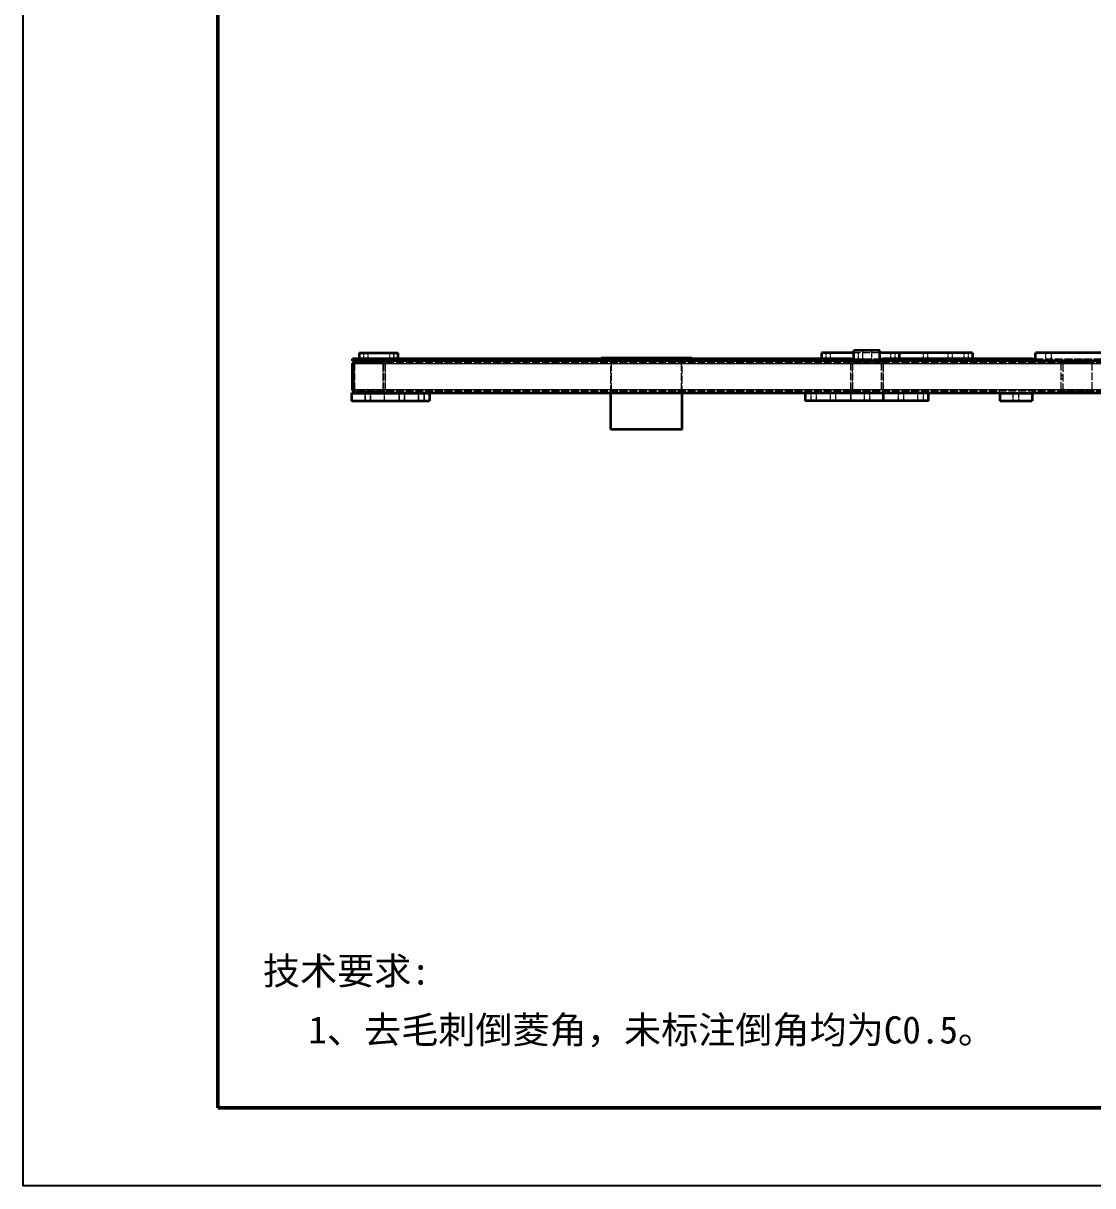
# Model space of a CAD drawing. Header units: millimetres. Extents: x -73083 to 81340, y -6859 to 6812.
# Drawn here: x -17448 to -15798, y -6850 to -5057 of the extents above; entities that cross this region are included whole.
import ezdxf

# ---------------------------------------------------------------- set-up
doc = ezdxf.new("R2010")
doc.units = ezdxf.units.MM
doc.linetypes.add('AM_ISO02W050', pattern=[7.5, 6, -1.5])
doc.linetypes.add('DASHED', pattern=[15, 12, -3])
doc.layers.add('A3', color=7, linetype='Continuous', plot=False)
for name, color, linetype, lineweight in [('AM_HID', 1, 'AM_ISO02W050', 25), ('AM_VIS', 7, 'Continuous', 50), ('SOLID LINE', 7, 'Continuous', 30)]:
    doc.layers.add(name, color=color, linetype=linetype, lineweight=lineweight)
doc.styles.get("Standard").update_dxf_attribs({"font": 'romans.shx', "bigfont": 'bigfont.shx'})

msp = doc.modelspace()

# ---------------------------------------------------------------- linework, layer by layer
at = {"layer": 'A3', "linetype": 'Continuous'}
msp.add_lwpolyline([(-17447.7303, -1810.23226), (-10319.7303, -1810.23226), (-10319.7303, -6850.23226), (-17447.7303, -6850.23226)], close=True, dxfattribs=at)
at = {"layer": 'AM_HID', "linetype": 'DASHED', "lineweight": 13, "ltscale": 0.075272}
for p, q in [((-16929.49918, -5574.82596), (-16929.49918, -5577.83682)), ((-16869.49918, -5574.82632), (-16869.49918, -5577.83719))]:
    msp.add_line(p, q, dxfattribs=at)
at = {"layer": 'AM_HID', "linetype": 'DASHED', "lineweight": 13, "ltscale": 0.3}
for p, q in [((-16922.83585, -5565.82632), (-16922.83585, -5577.82632)), ((-16922.83512, -5565.82632), (-16922.83512, -5577.82632)), ((-16922.83048, -5565.83133), (-16922.83048, -5577.83133)), ((-16922.82975, -5565.83133), (-16922.82975, -5577.83133)), ((-16922.8234, -5565.83694), (-16922.8234, -5577.83694)), ((-16922.82267, -5565.83694), (-16922.82291, -5577.83694)), ((-16916.18888, -5565.82644), (-16916.18888, -5577.82644)), ((-16916.18815, -5565.82644), (-16916.18815, -5577.82644)), ((-16916.18351, -5565.83133), (-16916.18351, -5577.83133)), ((-16916.18278, -5565.83133), (-16916.18278, -5577.83133)), ((-16916.17643, -5565.83694), (-16916.17643, -5577.83694)), ((-16916.1757, -5565.83694), (-16916.1757, -5577.83694)), ((-16882.83585, -5565.82657), (-16882.83585, -5577.82657)), ((-16882.83512, -5565.82657), (-16882.83512, -5577.82657)), ((-16882.83048, -5565.83157), (-16882.83048, -5577.83157)), ((-16882.82975, -5565.83157), (-16882.82975, -5577.83157)), ((-16882.8234, -5565.83719), (-16882.8234, -5577.83719)), ((-16882.82267, -5565.83719), (-16882.82291, -5577.83719)), ((-16876.18888, -5565.82669), (-16876.18888, -5577.82669)), ((-16876.18815, -5565.82669), (-16876.18815, -5577.82669)), ((-16876.18351, -5565.83157), (-16876.18351, -5577.83157)), ((-16876.18278, -5565.83157), (-16876.18278, -5577.83157)), ((-16876.17643, -5565.83719), (-16876.17643, -5577.83719)), ((-16876.1757, -5565.83719), (-16876.1757, -5577.83719)), ((-16209.33683, -5565.83059), (-16209.33695, -5577.83059)), ((-16209.33658, -5565.83059), (-16209.33658, -5577.83059)), ((-16202.68986, -5565.83059), (-16202.68986, -5577.83059)), ((-16202.68949, -5565.83059), (-16202.68961, -5577.83059)), ((-16165.99503, -5565.83084), (-16165.99503, -5577.83084)), ((-16159.31864, -5565.83084), (-16159.31876, -5577.83084)), ((-16159.31852, -5565.83084), (-16159.31864, -5577.83084)), ((-16152.67167, -5565.83096), (-16152.67167, -5577.83096)), ((-16152.67154, -5565.83096), (-16152.67167, -5577.83096)), ((-16109.33683, -5565.8312), (-16109.33695, -5577.8312)), ((-16109.33658, -5565.8312), (-16109.33658, -5577.8312)), ((-16102.68986, -5565.8312), (-16102.68986, -5577.8312)), ((-16102.68949, -5565.8312), (-16102.68961, -5577.8312)), ((-16059.31864, -5565.83145), (-16059.31876, -5577.83145)), ((-16059.31852, -5565.83145), (-16059.31864, -5577.83145)), ((-16052.67167, -5565.83145), (-16052.67167, -5577.83145)), ((-16052.67154, -5565.83145), (-16052.67167, -5577.83145)), ((-16021.31864, -5565.83169), (-16021.31876, -5577.83169)), ((-16021.31852, -5565.83169), (-16021.31864, -5577.83169)), ((-16014.67167, -5565.83169), (-16014.67167, -5577.83169)), ((-16014.67154, -5565.83169), (-16014.67167, -5577.83169)), ((-15996.31864, -5565.83182), (-15996.31876, -5577.83182)), ((-15996.31852, -5565.83182), (-15996.31864, -5577.83182)), ((-15989.67154, -5565.83182), (-15989.67167, -5577.83182)), ((-15989.67167, -5565.83182), (-15989.67167, -5577.83182)), ((-15870.19571, -5565.81167), (-15870.19584, -5577.81167)), ((-15861.81974, -5565.81167), (-15861.81974, -5577.81167)), ((-16920.22819, -5627.82901), (-16920.22819, -5639.82901)), ((-16920.22794, -5627.82901), (-16920.22794, -5639.82901)), ((-16920.22745, -5627.82608), (-16920.2277, -5639.82608)), ((-16920.2277, -5639.82901), (-16920.2277, -5627.82901)), ((-16920.22721, -5627.82608), (-16920.22745, -5639.82608)), ((-16920.22745, -5639.82901), (-16920.22745, -5627.82901)), ((-16911.85221, -5627.82913), (-16911.85221, -5639.82913)), ((-16911.85196, -5627.82913), (-16911.85196, -5639.82913)), ((-16911.85148, -5627.82608), (-16911.85172, -5639.82608)), ((-16911.85172, -5639.82901), (-16911.85172, -5627.82901)), ((-16911.85123, -5627.82608), (-16911.85148, -5639.82608)), ((-16911.85148, -5639.82901), (-16911.85148, -5627.82901)), ((-16891.03898, -5627.82925), (-16891.03898, -5639.82925)), ((-16867.72843, -5627.82644), (-16867.72843, -5639.82644)), ((-16867.72672, -5639.82937), (-16867.72672, -5627.82937)), ((-16859.35245, -5627.82657), (-16859.35245, -5639.82657)), ((-16859.35074, -5639.8295), (-16859.35074, -5627.8295)), ((-16837.72843, -5627.82669), (-16837.72843, -5639.82669)), ((-16837.72672, -5639.82974), (-16837.72672, -5627.82974)), ((-16829.35245, -5627.82681), (-16829.35245, -5639.82681)), ((-16829.35074, -5639.82974), (-16829.35074, -5627.82974)), ((-16232.7222, -5627.83474), (-16232.72233, -5639.83474)), ((-16224.34623, -5627.83474), (-16224.34635, -5639.83474)), ((-16202.7222, -5627.83499), (-16202.72233, -5639.83499)), ((-16194.34623, -5627.83499), (-16194.34635, -5639.83499)), ((-16171.03422, -5627.83523), (-16171.03434, -5639.83523)), ((-16171.00199, -5639.83059), (-16171.00187, -5627.83059)), ((-16150.22233, -5627.83536), (-16150.22233, -5639.83536)), ((-16150.22233, -5627.83536), (-16150.22233, -5639.83536)), ((-16141.84623, -5627.83548), (-16141.84635, -5639.83548)), ((-16141.84623, -5627.83548), (-16141.84635, -5639.83548)), ((-16097.68998, -5627.83096), (-16097.68998, -5639.83096)), ((-16089.314, -5627.83096), (-16089.314, -5639.83096)), ((-16067.68998, -5627.8312), (-16067.68998, -5639.8312)), ((-16059.314, -5627.8312), (-16059.314, -5639.8312)), ((-15920.17045, -5639.81094), (-15920.17032, -5627.81094)), ((-15911.79447, -5639.81094), (-15911.79435, -5627.81094))]:
    msp.add_line(p, q, dxfattribs=at)
at = {"layer": 'AM_HID', "linetype": 'DASHED', "lineweight": 13, "ltscale": 0.075}
for p, q in [((-16864.50773, -5574.82632), (-16864.50773, -5577.82632)), ((-16540.00968, -5574.82828), (-16540.00968, -5577.82828)), ((-16430.01066, -5574.82889), (-16430.01066, -5577.82889)), ((-16226.01298, -5574.83011), (-16226.01298, -5577.83011)), ((-16171.02054, -5574.83047), (-16171.02054, -5577.83047)), ((-16121.02054, -5574.83072), (-16121.02054, -5577.83072)), ((-16091.01298, -5574.83096), (-16091.01298, -5577.83096)), ((-16071.01456, -5574.83108), (-16071.01456, -5577.83108)), ((-15976.01529, -5574.83157), (-15976.01529, -5577.83157)), ((-15961.01456, -5574.83169), (-15961.01456, -5577.83169)), ((-15819.51114, -5574.83255), (-15819.51114, -5577.83255)), ((-15819.51005, -5574.83255), (-15819.51005, -5577.83255)), ((-15819.50895, -5574.83255), (-15819.50895, -5577.83255)), ((-15812.51114, -5574.83255), (-15812.51114, -5577.83255)), ((-15812.51005, -5574.83255), (-15812.51005, -5577.83255)), ((-15812.50895, -5574.83255), (-15812.50895, -5577.83255)), ((-15818.46964, -5577.83255), (-15818.46964, -5580.83255)), ((-15818.46854, -5577.83255), (-15818.46854, -5580.83255)), ((-15818.46744, -5577.83255), (-15818.46744, -5580.83255)), ((-15813.55265, -5577.83255), (-15813.55265, -5580.83255)), ((-15813.55155, -5577.83255), (-15813.55155, -5580.83255)), ((-15813.55045, -5577.83255), (-15813.55045, -5580.83255)), ((-15846.012, -5600.38943), (-15843.012, -5600.38943)), ((-15846.012, -5605.30642), (-15843.012, -5605.30642)), ((-15846.0109, -5600.38943), (-15843.0109, -5600.38943)), ((-15846.0109, -5605.30642), (-15843.0109, -5605.30642)), ((-15846.0098, -5600.38943), (-15843.0098, -5600.38943)), ((-15846.0098, -5605.30642), (-15843.0098, -5605.30642))]:
    msp.add_line(p, q, dxfattribs=at)
at = {"layer": 'AM_HID', "linetype": 'DASHED', "lineweight": 13}
for p, q in [((-16541.01407, -5627.8295), (-16541.01383, -5574.8284)), ((-16540.01432, -5683.8284), (-16540.01383, -5573.8284)), ((-16432.01432, -5683.82901), (-16432.01383, -5573.82901)), ((-16431.01407, -5627.83047), (-16431.01383, -5574.82901)), ((-16126.00919, -5565.83108), (-16166.02054, -5565.83084)), ((-16166.00797, -5574.83047), (-16126.00797, -5574.83072)), ((-15886.00773, -5574.83206), (-15756.00773, -5574.83291)), ((-16171.01017, -5582.8323), (-16939.51017, -5582.82583)), ((-16936.51041, -5624.82596), (-16936.51017, -5580.82596)), ((-16936.49918, -5580.8262), (-16936.49943, -5624.8262)), ((-16936.49943, -5624.82632), (-16936.49918, -5580.82632)), ((-16936.49918, -5580.8262), (-16892.49967, -5580.82644)), ((-12945.50773, -5580.84976), (-16936.49918, -5580.82632)), ((-16929.49918, -5577.83682), (-16869.49918, -5577.83719)), ((-16892.51017, -5624.82632), (-16892.50968, -5580.82632)), ((-16892.49967, -5580.82644), (-16892.49991, -5624.82644)), ((-16892.49991, -5624.82657), (-16892.49967, -5580.82657)), ((-16889.51017, -5622.82632), (-16889.50968, -5582.82632)), ((-16171.0098, -5582.8323), (-16889.50968, -5582.82632)), ((-16171.00724, -5582.83267), (-16889.50724, -5582.82669)), ((-16171.00699, -5582.83267), (-16889.50699, -5582.82669)), ((-16171.00394, -5582.8323), (-16889.50382, -5582.82632)), ((-16171.00358, -5582.8323), (-16889.50358, -5582.82632)), ((-16171.00199, -5582.83182), (-16889.50187, -5582.82583)), ((-16889.50187, -5622.82583), (-16889.50162, -5582.82583)), ((-16171.00162, -5582.83182), (-16889.50162, -5582.82583)), ((-16889.49967, -5582.82644), (-16889.49991, -5622.82644)), ((-16889.49991, -5622.82669), (-16889.49967, -5582.82669)), ((-12992.50821, -5582.84952), (-16889.49967, -5582.82669)), ((-16171.01578, -5622.83059), (-16171.01554, -5582.83059)), ((-13711.01529, -5582.845), (-16171.01554, -5582.83059)), ((-16171.00834, -5622.83047), (-16171.00809, -5582.83047)), ((-16171.00199, -5622.83182), (-16171.00162, -5582.83182)), ((-16168.01554, -5580.83059), (-16168.01578, -5624.83059)), ((-16168.00834, -5624.83047), (-16168.00809, -5580.83047)), ((-16124.00809, -5580.83072), (-16168.00809, -5580.83047)), ((-16124.01529, -5580.83084), (-16124.01566, -5624.83084)), ((-16124.00809, -5580.83072), (-16124.00834, -5624.83072)), ((-16121.01542, -5582.83084), (-16121.01554, -5622.83084)), ((-13761.01517, -5582.84463), (-16121.01542, -5582.83084)), ((-15846.01151, -5582.83218), (-16121.01151, -5582.83047)), ((-15846.01114, -5582.83218), (-16121.01114, -5582.83047)), ((-16121.00809, -5582.83072), (-16121.00834, -5622.83072)), ((-15846.00431, -5582.83206), (-16121.00431, -5582.83047)), ((-16121.00419, -5622.83047), (-16121.00394, -5582.83047)), ((-15846.00394, -5582.83206), (-16121.00394, -5582.83047)), ((-15846.00834, -5622.83243), (-15846.00809, -5582.83243)), ((-15846.00419, -5622.83206), (-15846.00394, -5582.83206)), ((-15843.00834, -5624.83243), (-15843.00809, -5580.83243)), ((-15799.00809, -5580.83267), (-15843.00809, -5580.83243)), ((-15799.00809, -5580.83267), (-15799.00834, -5624.83267)), ((-16171.01041, -5622.8323), (-16939.51041, -5622.82583)), ((-16936.49943, -5624.8262), (-16892.49991, -5624.82644)), ((-12945.50797, -5624.84976), (-16936.49943, -5624.82632)), ((-16934.49943, -5627.8262), (-16894.49991, -5627.82644)), ((-16171.01005, -5622.8323), (-16889.51017, -5622.82632)), ((-16171.0076, -5622.83267), (-16889.50773, -5622.82669)), ((-16171.00724, -5622.83267), (-16889.50724, -5622.82669)), ((-16171.00431, -5622.8323), (-16889.50431, -5622.82632)), ((-16171.00394, -5622.8323), (-16889.50382, -5622.82632)), ((-16171.00236, -5622.83182), (-16889.50236, -5622.82583)), ((-16171.00199, -5622.83182), (-16889.50187, -5622.82583)), ((-12992.50846, -5622.84952), (-16889.49991, -5622.82669)), ((-13711.01554, -5622.845), (-16171.01578, -5622.83059)), ((-16168.00834, -5624.83047), (-16124.00834, -5624.83072)), ((-16166.00834, -5627.83047), (-16126.00834, -5627.83072)), ((-13761.01542, -5622.84463), (-16121.01554, -5622.83084)), ((-15846.01175, -5622.83218), (-16121.01175, -5622.83047)), ((-15846.01139, -5622.83218), (-16121.01139, -5622.83047)), ((-15846.00455, -5622.83206), (-16121.00455, -5622.83047)), ((-15846.00419, -5622.83206), (-16121.00419, -5622.83047)), ((-15890.98221, -5627.83255), (-15940.98221, -5627.83218)), ((-15843.00834, -5624.83243), (-15799.00834, -5624.83267)), ((-15841.00834, -5627.83243), (-15801.00834, -5627.83267))]:
    msp.add_line(p, q, dxfattribs=at)
at = {"layer": 'AM_HID', "linetype": 'DASHED', "lineweight": 13, "ltscale": 0.074976}
msp.add_line((-16216.01298, -5574.83157), (-16216.0131, -5577.83059), dxfattribs=at)
at = {"layer": 'AM_HID', "linetype": 'DASHED', "lineweight": 13, "ltscale": 0.074493}
msp.add_line((-16166.02054, -5577.81155), (-16166.02054, -5574.83182), dxfattribs=at)
at = {"layer": 'AM_HID', "linetype": 'DASHED', "lineweight": 13, "ltscale": 0.4}
for p, q in [((-16152.93815, -5561.81167), (-16152.93815, -5577.81167)), ((-16152.92545, -5561.81167), (-16152.92557, -5577.81167)), ((-16139.10306, -5561.81167), (-16139.10319, -5577.81167)), ((-16139.09049, -5561.8118), (-16139.09049, -5577.8118)), ((-16126.02054, -5577.8118), (-16126.02042, -5561.8118))]:
    msp.add_line(p, q, dxfattribs=at)
at = {"layer": 'AM_HID', "linetype": 'DASHED', "lineweight": 13, "ltscale": 0.074973}
msp.add_line((-16096.01298, -5574.8323), (-16096.0131, -5577.8312), dxfattribs=at)
at = {"layer": 'AM_HID', "linetype": 'DASHED', "lineweight": 13, "ltscale": 0.074963}
msp.add_line((-15982.99503, -5574.8334), (-15982.99503, -5577.83194), dxfattribs=at)
at = {"layer": 'AM_HID', "linetype": 'DASHED', "lineweight": 13, "ltscale": 0.000335693}
for p, q in [((-16939.51261, -5582.8262), (-16939.49918, -5582.8262)), ((-16936.51261, -5580.8262), (-16936.49918, -5580.8262))]:
    msp.add_line(p, q, dxfattribs=at)
at = {"layer": 'AM_HID', "linetype": 'DASHED', "lineweight": 13, "ltscale": 0.125}
for p, q in [((-16889.50162, -5582.82583), (-16889.50162, -5577.82583)), ((-16171.00162, -5582.83182), (-16171.00162, -5577.83182)), ((-16121.00406, -5582.83047), (-16121.00394, -5577.83047)), ((-15846.00406, -5582.83206), (-15846.00394, -5577.83206)), ((-16889.50211, -5627.82583), (-16889.50211, -5622.82583)), ((-16171.00199, -5627.83182), (-16171.00199, -5622.83182)), ((-16121.00431, -5627.83047), (-16121.00431, -5622.83047)), ((-15846.00431, -5627.83206), (-15846.00431, -5622.83206))]:
    msp.add_line(p, q, dxfattribs=at)
at = {"layer": 'AM_HID', "linetype": 'DASHED', "lineweight": 13, "ltscale": 0.000280762}
msp.add_line((-16166.00931, -5577.81155), (-16166.02054, -5577.81155), dxfattribs=at)
at = {"layer": 'AM_HID', "linetype": 'DASHED', "lineweight": 13}
for centre, radius, start, end in [((-16894.50968, -5582.82632), 5.00002, 359.99977153, 89.99973613), ((-16894.49967, -5582.82657), 4.99998, 359.99941218, 89.99937413), ((-16894.50626, -5582.82644), 5, 359.99981182, 89.92336778), ((-16166.01554, -5582.83059), 5.00001, 89.99959952, 179.99954056), ((-16166.00809, -5582.83047), 5, 90.73055954, 179.9996635), ((-16126.00809, -5582.83072), 5, 359.99966346, 89.26876928), ((-16126.01542, -5582.83084), 5.00001, 359.99976675, 88.31240619), ((-15841.00809, -5582.83243), 5, 90.74197278, 179.9996635), ((-15801.00809, -5582.83267), 5, 359.99966346, 89.25734921), ((-16894.51017, -5622.8262), 5.00002, 269.99932814, 359.99926055), ((-16894.49991, -5622.82669), 4.99998, 269.99993602, 359.99993035), ((-16894.50651, -5622.82644), 5, 270.07595603, 359.99981182), ((-16166.01578, -5622.83059), 5.00001, 179.99977278, 269.99974478), ((-16166.00834, -5622.83047), 5, 179.9996635, 269.99966282), ((-16126.01566, -5622.83084), 5.00001, 269.99960134, 359.99954271), ((-16126.00834, -5622.83072), 5, 269.99966282, 359.99966346), ((-15841.00834, -5622.83243), 5, 179.9996635, 269.99966282), ((-15801.00834, -5622.83267), 5, 269.99966282, 359.99966346)]:
    msp.add_arc(centre, radius, start, end, dxfattribs=at)
at = {"layer": 'AM_VIS', "linetype": 'Continuous'}
for p, q in [((-17147.7303, -1930.23226), (-17147.7303, -6730.23226)), ((-17147.7303, -6730.23226), (-10439.7303, -6730.23226))]:
    msp.add_line(p, q, dxfattribs=at)
at = {"layer": 'AM_VIS', "lineweight": 35}
for p, q in [((-16171.00797, -5574.83047), (-16939.50773, -5574.82596)), ((-16929.49918, -5565.83682), (-16869.49918, -5565.83719)), ((-16416.01359, -5573.82913), (-16556.01359, -5573.82828)), ((-16416.01359, -5574.82913), (-16556.01359, -5574.82828)), ((-16166.02054, -5565.83084), (-16216.01298, -5565.83059)), ((-16126.00785, -5561.8118), (-16166.00785, -5561.81155)), ((-16096.01298, -5565.8312), (-16126.00919, -5565.83108)), ((-15891.00773, -5574.83206), (-16121.00797, -5574.83072)), ((-15982.99503, -5565.83194), (-16096.01346, -5565.8312)), ((-15756.0076, -5565.81228), (-15886.0076, -5565.81155)), ((-16939.51017, -5582.82583), (-16939.51041, -5622.82583)), ((-16171.00797, -5577.83047), (-16939.50773, -5577.82596)), ((-16939.49943, -5622.8262), (-16939.49918, -5582.8262)), ((-16939.49918, -5582.82632), (-16939.49943, -5622.82632)), ((-16894.49943, -5577.82644), (-16934.49918, -5577.8262)), ((-12947.50773, -5577.84976), (-16934.49918, -5577.82632)), ((-16171.00809, -5577.83047), (-16121.00809, -5577.83072)), ((-16126.00809, -5577.83072), (-16166.00809, -5577.83047)), ((-16126.00797, -5577.8118), (-16166.00797, -5577.81155)), ((-15891.00773, -5577.83206), (-16121.00797, -5577.83072)), ((-15891.00785, -5577.83206), (-15751.00785, -5577.83291)), ((-15756.00773, -5577.81228), (-15886.00773, -5577.81155)), ((-15801.00809, -5577.83267), (-15841.00809, -5577.83243)), ((-16941.03849, -5627.82876), (-16821.03849, -5627.82986)), ((-15940.98221, -5627.83218), (-16934.49943, -5627.82632)), ((-16541.01432, -5683.8284), (-16541.01407, -5627.8295)), ((-16431.01432, -5683.82901), (-16431.01407, -5627.83047)), ((-15940.98221, -5627.81106), (-15890.98221, -5627.81119)), ((-13990.99845, -5627.84366), (-15890.98221, -5627.83255)), ((-16941.03873, -5639.82876), (-16821.03873, -5639.82986)), ((-16121.03434, -5639.8356), (-16241.03434, -5639.83462)), ((-16051.00199, -5639.8312), (-16121.0347, -5639.83084)), ((-15940.98221, -5639.81106), (-15890.98221, -5639.81119)), ((-16431.01432, -5683.82901), (-16541.01432, -5683.8284))]:
    msp.add_line(p, q, dxfattribs=at)
at = {"layer": 'AM_VIS', "lineweight": 35, "ltscale": 0.075}
for p, q in [((-16939.50773, -5577.82596), (-16939.50773, -5574.82596)), ((-16171.00797, -5574.83047), (-16171.00797, -5577.83047)), ((-16121.00797, -5574.83072), (-16121.00797, -5577.83072)), ((-15891.00773, -5574.83206), (-15891.00773, -5577.83206))]:
    msp.add_line(p, q, dxfattribs=at)
at = {"layer": 'AM_VIS', "lineweight": 35, "ltscale": 0.224728}
for p, q in [((-16929.49918, -5565.83682), (-16929.49918, -5574.82596)), ((-16869.49918, -5565.83719), (-16869.49918, -5574.82632))]:
    msp.add_line(p, q, dxfattribs=at)
at = {"layer": 'AM_VIS', "lineweight": 35, "ltscale": 0.025}
for p, q in [((-16556.01359, -5573.82828), (-16556.01359, -5574.82828)), ((-16416.01359, -5573.82913), (-16416.01359, -5574.82913))]:
    msp.add_line(p, q, dxfattribs=at)
at = {"layer": 'AM_VIS', "lineweight": 35, "ltscale": 0.225024}
msp.add_line((-16216.01298, -5565.83059), (-16216.01298, -5574.83157), dxfattribs=at)
at = {"layer": 'AM_VIS', "lineweight": 35, "ltscale": 0.125003}
for p, q in [((-16171.00809, -5574.83047), (-16166.00797, -5574.83047)), ((-15891.00785, -5574.83206), (-15886.00773, -5574.83206))]:
    msp.add_line(p, q, dxfattribs=at)
at = {"layer": 'AM_VIS', "lineweight": 35, "ltscale": 0.325507}
msp.add_line((-16166.02054, -5574.83182), (-16166.02042, -5561.81155), dxfattribs=at)
at = {"layer": 'AM_VIS', "lineweight": 35, "ltscale": 0.000280762}
msp.add_line((-16166.00919, -5561.81155), (-16166.02042, -5561.81155), dxfattribs=at)
at = {"layer": 'AM_VIS', "lineweight": 35, "ltscale": 0.4}
for p, q in [((-16166.00797, -5577.81155), (-16166.00785, -5561.81155)), ((-16126.00797, -5577.8118), (-16126.00785, -5561.8118))]:
    msp.add_line(p, q, dxfattribs=at)
at = {"layer": 'AM_VIS', "lineweight": 35, "ltscale": 0.124997}
msp.add_line((-16126.00797, -5574.83072), (-16121.00809, -5574.83072), dxfattribs=at)
at = {"layer": 'AM_VIS', "lineweight": 35, "ltscale": 0.225027}
msp.add_line((-16096.01298, -5565.8312), (-16096.01298, -5574.8323), dxfattribs=at)
at = {"layer": 'AM_VIS', "lineweight": 35, "ltscale": 0.225037}
msp.add_line((-15982.99503, -5565.83194), (-15982.99503, -5574.8334), dxfattribs=at)
at = {"layer": 'AM_VIS', "lineweight": 35, "ltscale": 0.3}
for p, q in [((-15886.00773, -5577.81155), (-15886.0076, -5565.81155)), ((-16941.03849, -5627.82876), (-16941.03873, -5639.82876)), ((-16821.03849, -5627.82986), (-16821.03873, -5639.82986)), ((-16241.03422, -5627.83462), (-16241.03434, -5639.83462)), ((-16121.03422, -5627.8356), (-16121.03434, -5639.8356)), ((-16051.00199, -5639.8312), (-16051.00187, -5627.8312)), ((-15940.98221, -5627.81106), (-15940.98221, -5639.81106)), ((-15890.98221, -5627.81119), (-15890.98221, -5639.81119))]:
    msp.add_line(p, q, dxfattribs=at)
at = {"layer": 'AM_VIS', "lineweight": 13}
for p, q in [((-12942.50773, -5582.84976), (-16939.49918, -5582.82632)), ((-12942.50797, -5622.84976), (-16939.49943, -5622.82632))]:
    msp.add_line(p, q, dxfattribs=at)
at = {"layer": 'AM_VIS', "lineweight": 35, "ltscale": 0.003681}
msp.add_line((-16125.86808, -5577.83304), (-16126.01529, -5577.83084), dxfattribs=at)
at = {"layer": 'AM_VIS', "lineweight": 35}
for centre, radius, start, end in [((-16934.51017, -5582.82596), 5.00002, 89.99932632, 179.99926735), ((-16934.50626, -5582.8262), 5, 89.92027371, 179.99951324), ((-16934.49918, -5582.82632), 4.99998, 89.9999342, 179.99993671), ((-16166.00809, -5582.83047), 5, 89.999661, 90.73055954), ((-16126.00809, -5582.83072), 5, 89.26876928, 89.999661), ((-15841.00809, -5582.83243), 5, 89.999661, 90.74197278), ((-15801.00809, -5582.83267), 5, 89.25734921, 89.999661), ((-16934.51041, -5622.82583), 5.00002, 179.99977278, 269.99973112), ((-16934.50651, -5622.8262), 5, 179.99951324, 270.07905694), ((-16934.49943, -5622.82644), 4.99998, 179.99941761, 269.99937595)]:
    msp.add_arc(centre, radius, start, end, dxfattribs=at)

# ---------------------------------------------------------------- texts
at = {"layer": 'SOLID LINE', "ltscale": 0.5, "char_height": 42, "attachment_point": 1}
for s, insert, width in [('\\pt252;{\\fSimHei|b0|i0|c134|p2;\\C3;技术要求:}', (-17077.95695, -6497.92847), 360.7263119), ('\\pt252;{\\fSimHei|b0|i0|c134|p2;\\C3;\\P1、去毛刺倒菱角，未标注倒角均为C0.5。}', (-17007.76506, -6518.82296), 1339.0912226)]:
    msp.add_mtext(s, dxfattribs=dict(at, insert=insert, width=width))

doc.saveas('drawing.dxf')
